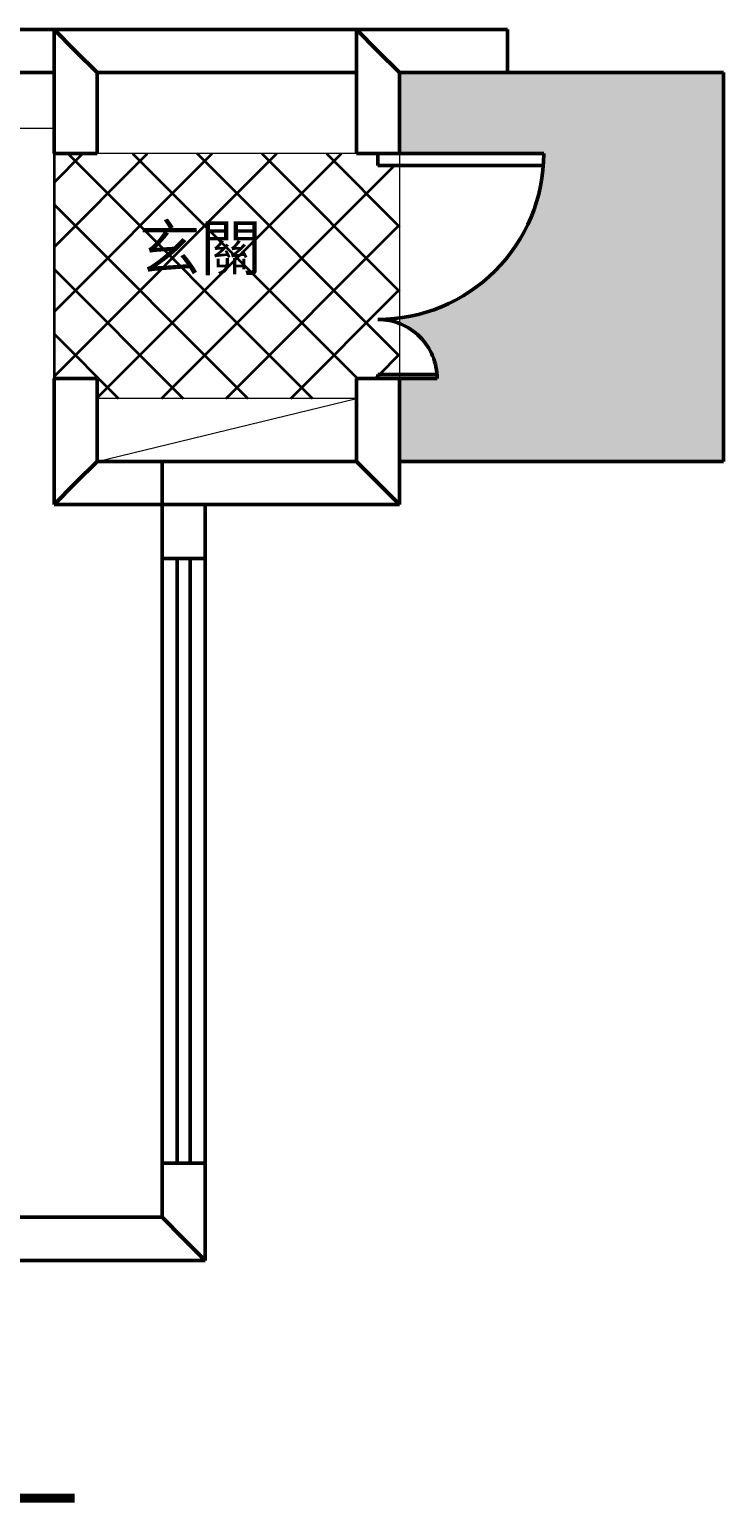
# Model space of a CAD drawing. Header units: centimetres. Extents: x 3695 to 5327, y 1631 to 2449.
# Drawn here: x 4941 to 5327, y 1631 to 2449 of the extents above; entities that cross this region are included whole.
import ezdxf

# ---------------------------------------------------------------- set-up
doc = ezdxf.new("R2010")
doc.units = ezdxf.units.CM
for name, color, linetype, lineweight in [('傢俱', 7, 'Continuous', 15), ('填充線', 7, 'Continuous', 35), ('文字', 7, 'Continuous', 15), ('牆', 7, 'Continuous', 50)]:
    doc.layers.add(name, color=color, linetype=linetype, lineweight=lineweight)
doc.styles.add('文5', font='', dxfattribs={"height": 5})
doc.styles.get('文5').set_extended_font_data('PMingLiU')

# ---------------------------------------------------------------- blocks, each defined once
blk = doc.blocks.new('大門')
for p, q in [((-50.94, 61.83), (-50.94, 69.11)), ((-50.94, 69.11), (-37.67, 69.11)), ((-37.67, 69.11), (50.94, 69.11)), ((50.81, 64.06), (50.44, 59.04)), ((50.94, 69.11), (50.81, 64.06)), ((50.68, 61.83), (-50.94, 61.83)), ((50.44, 59.04), (49.82, 54.06)), ((48.96, 49.14), (47.87, 44.27)), ((49.82, 54.06), (48.96, 49.14)), ((46.54, 39.48), (44.97, 34.76)), ((47.87, 44.27), (46.54, 39.48)), ((43.18, 30.12), (41.17, 25.58)), ((44.97, 34.76), (43.18, 30.12)), ((38.94, 21.13), (36.49, 16.8)), ((41.17, 25.58), (38.94, 21.13)), ((33.82, 12.59), (30.95, 8.5)), ((36.49, 16.8), (33.82, 12.59)), ((24.58, 0.73), (21.1, -2.93)), ((27.87, 4.54), (24.58, 0.73)), ((30.95, 8.5), (27.87, 4.54)), ((17.44, -6.41), (13.63, -9.7)), ((21.1, -2.93), (17.44, -6.41)), ((5.58, -15.65), (1.37, -18.32)), ((9.67, -12.78), (5.58, -15.65)), ((13.63, -9.7), (9.67, -12.78)), ((-16.59, -26.8), (-21.31, -28.37)), ((-11.95, -25.02), (-16.59, -26.8)), ((-7.41, -23), (-11.95, -25.02)), ((-2.97, -20.77), (-7.41, -23)), ((1.37, -18.32), (-2.97, -20.77)), ((-45.89, -32.65), (-50.94, -32.77)), ((-50.94, -32.77), (-49.14, -32.82)), ((-49.14, -32.82), (-47.35, -32.95)), ((-47.35, -32.95), (-45.57, -33.17)), ((-40.87, -32.27), (-45.89, -32.65)), ((-45.57, -33.17), (-43.82, -33.48)), ((-43.82, -33.48), (-42.08, -33.87)), ((-42.08, -33.87), (-40.37, -34.34)), ((-35.9, -31.65), (-40.87, -32.27)), ((-40.37, -34.34), (-38.69, -34.9)), ((-38.69, -34.9), (-37.03, -35.54)), ((-37.03, -35.54), (-35.41, -36.25)), ((-30.97, -30.79), (-35.9, -31.65)), ((-26.11, -29.7), (-30.97, -30.79)), ((-21.31, -28.37), (-26.11, -29.7)), ((-35.41, -36.25), (-33.83, -37.05)), ((-33.83, -37.05), (-32.28, -37.93)), ((-32.28, -37.93), (-30.78, -38.88)), ((-30.78, -38.88), (-29.32, -39.9)), ((-29.32, -39.9), (-27.91, -41)), ((-27.91, -41), (-26.55, -42.17)), ((-26.55, -42.17), (-25.24, -43.41)), ((-25.24, -43.41), (-24, -44.72)), ((-24, -44.72), (-22.83, -46.08)), ((-22.83, -46.08), (-21.73, -47.49)), ((-21.73, -47.49), (-20.71, -48.95)), ((-20.71, -48.95), (-19.76, -50.45)), ((-19.76, -50.45), (-18.88, -52)), ((-18.88, -52), (-18.09, -53.58)), ((-18.09, -53.58), (-17.37, -55.2)), ((-17.37, -55.2), (-16.73, -56.86)), ((-16.73, -56.86), (-16.17, -58.54)), ((-16.17, -58.54), (-15.7, -60.25)), ((-15.7, -60.25), (-15.31, -61.99)), ((-15.31, -61.99), (-15, -63.74)), ((-50.94, -69.11), (-50.94, -66.51)), ((-50.94, -66.51), (-14.7, -66.51)), ((-37.67, -69.11), (-50.94, -69.11)), ((-14.6, -69.11), (-37.67, -69.11)), ((-15, -63.74), (-14.78, -65.52)), ((-14.78, -65.52), (-14.65, -67.31)), ((-14.65, -67.31), (-14.6, -69.11))]:
    blk.add_line(p, q)

msp = doc.modelspace()

# ---------------------------------------------------------------- hatches: boundary and pattern name
at = {"layer": '填充線'}
h = msp.add_hatch(dxfattribs=at)
h.set_pattern_fill('GRAVEL', color=256, scale=3)
h.set_pattern_definition([(228.01279, (1901.473, 966.669), (-609.6, -685.8), [10.2516, -1014.9145]), (184.96974, (1894.6148, 959.0488), (914.3999996, 76.2000043), [17.5921, -1741.6215]), (132.51045, (1877.0888, 957.5248), (762.0000003, -838.1999997), [12.4044, -1228.0417]), (267.27369, (1847.3708, 938.4748), (76.2, 1524), [16.0201, -1585.9931]), (292.83365, (1846.6088, 922.4728), (-381, 914.4), [15.709, -1555.1942]), (357.27369, (1852.7048, 907.9948), (-1524, 76.2), [16.0201, -1585.9931]), (37.69424, (1868.7068, 907.2328), (-990.6, -762), [21.1858, -2097.3935]), (72.25533, (1885.4708, 920.1868), (533.4000001, 1676.4), [20.0016, -1980.1577]), (121.42957, (1891.5668, 939.2368), (-609.6, 990.6), [16.0744, -1591.3664]), (175.23636, (1883.185, 952.953), (838.2, -76.2), [18.3514, -899.2181]), (222.39744, (1864.8968, 954.4768), (-914.4, -838.2), [23.7323, -2349.5032]), (138.81407, (1922.809, 937.713), (-533.4, 457.2), [8.1001, -801.917]), (171.46923, (1916.7128, 943.0468), (990.6, -152.4), [15.4105, -1525.6392]), (225, (1901.473, 945.333), (-1e-14, -76.2), [10.7763, -96.9868]), (203.1986, (1896.139, 954.477), (381, 152.4), [5.8032, -574.5187]), (291.8014, (1890.805, 952.191), (-76.2, 228.6), [8.207, -402.1426]), (30.96376, (1893.853, 944.571), (228.6, 152.4), [13.3296, -430.989]), (161.56505, (1905.283, 951.429), (152.4, -76.2), [9.6386, -231.327]), (16.38954, (1846.6088, 952.1908), (762, 228.6), [13.5026, -1336.7648]), (70.34618, (1859.563, 956.001), (-304.8, -838.2), [11.328, -1121.4665]), (293.1986, (1905.283, 966.669), (-152.4, 381), [11.6064, -568.7155]), (343.61046, (1909.8548, 956.0008), (-762, 228.6), [13.5026, -1336.7648]), (339.44395, (1846.609, 904.947), (-381, 152.4), [13.021, -638.032]), (294.77514, (1858.801, 900.375), (-381.0000005, 838.2), [10.9102, -1080.1078]), (66.8014, (1906.045, 890.469), (152.4, 381), [11.6064, -568.7155]), (17.35402, (1910.6168, 901.1368), (-990.6, -304.8), [12.7735, -1264.5713]), (69.44395, (1868.707, 890.469), (-152.4, -381), [6.5105, -644.5426]), (101.30993, (1901.473, 890.469), (-76.2, 304.8), [3.8854, -384.6598]), (165.96376, (1900.71, 894.279), (228.6, -76.2), [15.709, -298.4716]), (186.009, (1885.4708, 898.0888), (762, 76.2), [14.558, -1441.241]), (303.69007, (1893.853, 937.713), (-76.2, 152.4), [10.9897, -263.7533]), (353.15723, (1899.9488, 928.5688), (1295.4, -152.4), [19.1867, -1899.4803]), (60.9454, (1918.999, 926.283), (-304.8, -533.4), [7.8452, -776.6818]), (90, (1922.81, 933.14), (-76.2, 76.2), [4.572, -71.628]), (120.25644, (1883.947, 900.375), (304.8, -533.4), [10.586, -1048.0182]), (48.01279, (1878.613, 909.519), (609.6, 685.8), [20.5033, -1004.6629]), (0, (1892.33, 924.76), (76.2, 76.2), [19.812, -56.388]), (325.30485, (1912.141, 924.7588), (762, -533.3999996), [12.0483, -1192.7795]), (254.0546, (1922.047, 917.901), (-76.2, -304.8), [11.0949, -543.6495]), (207.64598, (1918.9988, 907.2328), (-1447.8, -762), [18.0644, -1788.3739]), (175.42608, (1902.9968, 898.8508), (-990.6, 76.2), [19.1109, -1891.9754])])
h.paths.add_polyline_path([(5326.74, 2425.36), (5206.74, 2425.36), (5146.74, 2425.36), (5146.74, 2380.36), (5226.88, 2380.36), (5226.77, 2375.79), (5226.43, 2371.25), (5225.87, 2366.75), (5225.09, 2362.3), (5224.1, 2357.9), (5222.9, 2353.56), (5221.49, 2349.29), (5219.87, 2345.1), (5218.05, 2340.99), (5216.03, 2336.97), (5213.81, 2333.05), (5211.4, 2329.24), (5208.8, 2325.54), (5206.02, 2321.96), (5203.05, 2318.52), (5199.9, 2315.21), (5196.58, 2312.06), (5193.14, 2309.09), (5189.56, 2306.3), (5185.86, 2303.7), (5182.05, 2301.29), (5178.13, 2299.07), (5174.11, 2297.05), (5170, 2295.23), (5165.81, 2293.62), (5161.54, 2292.2), (5157.2, 2291), (5152.8, 2290.01), (5148.35, 2289.23), (5146.74, 2289.03), (5146.74, 2285.97), (5148.79, 2285.07), (5150.22, 2284.35), (5151.62, 2283.56), (5152.98, 2282.7), (5154.3, 2281.77), (5155.57, 2280.78), (5156.8, 2279.72), (5157.98, 2278.59), (5159.1, 2277.41), (5160.16, 2276.18), (5161.16, 2274.91), (5162.08, 2273.59), (5162.94, 2272.23), (5163.73, 2270.83), (5164.46, 2269.4), (5165.1, 2267.93), (5165.68, 2266.44), (5166.19, 2264.91), (5166.62, 2263.37), (5166.97, 2261.8), (5167.25, 2260.21), (5167.56, 2257.71), (5167.51, 2257.71), (5167.57, 2256.99), (5167.61, 2255.36), (5146.74, 2255.36), (5146.74, 2209.36), (5326.74, 2209.36)])
h.paths.add_polyline_path([(3694.74, 2184.36), (3694.74, 2029.36), (3814.74, 2029.36), (3914.74, 2029.36), (3914.74, 2079.36), (3836.74, 2079.36), (3836.85, 2083.82), (3837.18, 2088.25), (3837.73, 2092.65), (3838.49, 2097), (3839.46, 2101.29), (3840.63, 2105.53), (3842.01, 2109.7), (3843.59, 2113.8), (3845.37, 2117.81), (3847.35, 2121.74), (3849.51, 2125.57), (3851.86, 2129.29), (3854.4, 2132.9), (3857.13, 2136.4), (3860.03, 2139.76), (3863.1, 2143), (3866.34, 2146.07), (3869.7, 2148.98), (3873.2, 2151.7), (3876.81, 2154.24), (3880.54, 2156.59), (3884.36, 2158.75), (3888.29, 2160.73), (3892.3, 2162.51), (3896.4, 2164.09), (3900.57, 2165.47), (3904.81, 2166.64), (3909.1, 2167.61), (3913.45, 2168.37), (3917.85, 2168.92), (3922.28, 2169.25), (3926.74, 2169.36), (3914.74, 2169.36), (3914.74, 2184.36)])
h.paths.add_polyline_path([(3747.6, 1879.49), (3748.73, 1883.32), (3750.05, 1887.08), (3751.53, 1890.76), (3753.19, 1894.35), (3755.01, 1897.85), (3757, 1901.26), (3759.14, 1904.55), (3761.45, 1907.74), (3763.9, 1910.82), (3766.51, 1913.77), (3769.27, 1916.6), (3772.15, 1919.29), (3775.14, 1921.81), (3778.24, 1924.17), (3781.43, 1926.37), (3784.72, 1928.4), (3788.09, 1930.27), (3791.54, 1931.97), (3795.06, 1933.5), (3798.65, 1934.85), (3802.3, 1936.04), (3806, 1937.04), (3809.76, 1937.87), (3814.74, 1938.72), (3814.74, 1939.36), (3814.74, 2005.36), (3694.74, 2005.36), (3694.74, 1789.36), (3814.74, 1789.36), (3814.74, 1859.36), (3744.74, 1859.4), (3744.92, 1863.52), (3745.31, 1867.59), (3745.88, 1871.61), (3746.65, 1875.58)])
h = msp.add_hatch(dxfattribs=at)
h.set_pattern_fill('ANSI37', color=256, scale=8)
h.set_pattern_definition([(45, (5020.472, 2286.327), (-17.9605, 17.9605), []), (135, (5020.472, 2286.327), (-17.9605, -17.9605), [])])
h.paths.add_polyline_path([(4954.74, 2255.36), (4978.74, 2255.36), (4978.74, 2244.36), (5122.74, 2244.36), (5122.74, 2255.36), (5134.74, 2255.36), (5134.74, 2257.71), (5146.74, 2257.71), (5146.74, 2285.94), (5145.82, 2286.3), (5144.3, 2286.8), (5142.75, 2287.23), (5141.18, 2287.58), (5139.6, 2287.86), (5137.99, 2288.06), (5136.37, 2288.18), (5134.74, 2288.22), (5139.31, 2288.33), (5143.85, 2288.67), (5146.74, 2289.03), (5146.74, 2373.78), (5134.74, 2373.78), (5134.74, 2380.36), (5122.74, 2380.36), (4978.74, 2380.36), (4954.74, 2380.36)])
h.paths.add_polyline_path([(4993.34, 2300.95), (5084.97, 2300.95), (5084.97, 2352.56), (4993.34, 2352.56)], flags=24)

# ---------------------------------------------------------------- linework, layer by layer
at = {"layer": '傢俱'}
for p, q in [((4838.74, 2425.36), (4954.74, 2425.36)), ((4954.74, 2425.36), (4954.74, 2394.36)), ((4954.74, 2394.36), (4907.74, 2394.36)), ((5122.74, 2380.36), (4978.74, 2380.36)), ((5122.74, 2244.36), (4978.74, 2244.36)), ((4978.74, 2209.36), (5122.74, 2244.36))]:
    msp.add_line(p, q, dxfattribs=at)
at = {"layer": '填充線'}
msp.add_line((4954.74, 2380.36), (4954.74, 2250.36), dxfattribs=at)
at = {"layer": '填充線', "const_width": 5}
msp.add_lwpolyline([(4216.14, 1633.28), (4966.14, 1633.28)], dxfattribs=at)
at = {"layer": '文字'}
msp.add_line((5146.74, 2380.36), (5146.74, 2255.36), dxfattribs=at)
at = {"layer": '牆'}
for p, q in [((4954.74, 2449.36), (4474.74, 2449.36)), ((5122.74, 2449.36), (4954.74, 2449.36)), ((4954.74, 2449.36), (4954.74, 2380.36)), ((4954.74, 2449.36), (4966.74, 2437.36)), ((4954.74, 2449.36), (4954.74, 2437.36)), ((5206.74, 2449.36), (5122.74, 2449.36)), ((5122.74, 2449.36), (5122.74, 2380.36)), ((5122.74, 2449.36), (5134.74, 2437.36)), ((5122.74, 2449.36), (5122.74, 2437.36)), ((5206.74, 2449.36), (5206.74, 2437.36)), ((4954.74, 2425.36), (4954.74, 2437.36)), ((4978.74, 2425.36), (4966.74, 2437.36)), ((5122.74, 2425.36), (5122.74, 2437.36)), ((5146.74, 2425.36), (5134.74, 2437.36)), ((5206.74, 2425.36), (5206.74, 2437.36)), ((4954.74, 2425.36), (4498.74, 2425.36)), ((5122.74, 2425.36), (4978.74, 2425.36)), ((4978.74, 2425.36), (4978.74, 2380.36)), ((5206.74, 2425.36), (5146.74, 2425.36)), ((5146.74, 2425.36), (5146.74, 2380.36)), ((5206.74, 2425.36), (5326.74, 2425.36)), ((5326.74, 2425.36), (5326.74, 2209.36)), ((4954.74, 2380.36), (4966.74, 2380.36)), ((4978.74, 2380.36), (4966.74, 2380.36)), ((5122.74, 2380.36), (5134.74, 2380.36)), ((5146.74, 2380.36), (5134.74, 2380.36)), ((4954.74, 2185.36), (4954.74, 2255.36)), ((4954.74, 2255.36), (4966.74, 2255.36)), ((4978.74, 2255.36), (4966.74, 2255.36)), ((4978.74, 2209.36), (4978.74, 2255.36)), ((5122.74, 2255.36), (5134.74, 2255.36)), ((5122.74, 2255.36), (5122.74, 2209.36)), ((5146.74, 2255.36), (5134.74, 2255.36)), ((5146.74, 2255.36), (5146.74, 2185.36)), ((4978.74, 2209.36), (4966.74, 2197.36)), ((5014.74, 2209.36), (4978.74, 2209.36)), ((5014.74, 2209.36), (5014.74, 2197.36)), ((5122.74, 2209.36), (5014.74, 2209.36)), ((5014.74, 2209.36), (5014.74, 2197.36)), ((5122.74, 2209.36), (5134.74, 2197.36)), ((5326.74, 2209.36), (5146.74, 2209.36)), ((4954.74, 2185.36), (4966.74, 2197.36)), ((5014.74, 2185.36), (5014.74, 2197.36)), ((5014.74, 2185.36), (5014.74, 2197.36)), ((5146.74, 2185.36), (5134.74, 2197.36)), ((5014.74, 2185.36), (4954.74, 2185.36)), ((5014.74, 2155.36), (5014.74, 2185.36)), ((5014.74, 2185.36), (5026.74, 2185.36)), ((5146.74, 2185.36), (5014.74, 2185.36)), ((5038.74, 2185.36), (5026.74, 2185.36)), ((5038.74, 2155.36), (5038.74, 2185.36)), ((5014.74, 1819.36), (5014.74, 2155.36)), ((5014.74, 2155.36), (5026.74, 2155.36)), ((5014.74, 2155.36), (5026.74, 2155.36)), ((5023.14, 1819.36), (5023.14, 2155.36)), ((5038.74, 2155.36), (5026.74, 2155.36)), ((5038.74, 2155.36), (5026.74, 2155.36)), ((5030.34, 1819.36), (5030.34, 2155.36)), ((5038.74, 1819.36), (5038.74, 2155.36)), ((5014.74, 1789.36), (5014.74, 1819.36)), ((5014.74, 1819.36), (5026.74, 1819.36)), ((5014.74, 1789.36), (5014.74, 1819.36)), ((5014.74, 1819.36), (5026.74, 1819.36)), ((5038.74, 1819.36), (5026.74, 1819.36)), ((5038.74, 1819.36), (5026.74, 1819.36)), ((5038.74, 1765.36), (5038.74, 1819.36)), ((3838.74, 1789.36), (5014.74, 1789.36)), ((5014.74, 1789.36), (5026.74, 1777.36)), ((5038.74, 1765.36), (5026.74, 1777.36)), ((3838.74, 1765.36), (5038.74, 1765.36))]:
    msp.add_line(p, q, dxfattribs=at)

# ---------------------------------------------------------------- block references
at = {"layer": '牆', "xscale": 0.9043923984854305, "yscale": 0.9043923984854305, "zscale": 0.9043923984854305}
msp.add_blockref('大門', (5180.81, 2317.86), dxfattribs=at)

# ---------------------------------------------------------------- texts
at = {"layer": '文字', "style": '文5'}
msp.add_text('玄關', height=25, dxfattribs=at).set_placement((5001.95, 2315.47))

doc.saveas('drawing.dxf')
